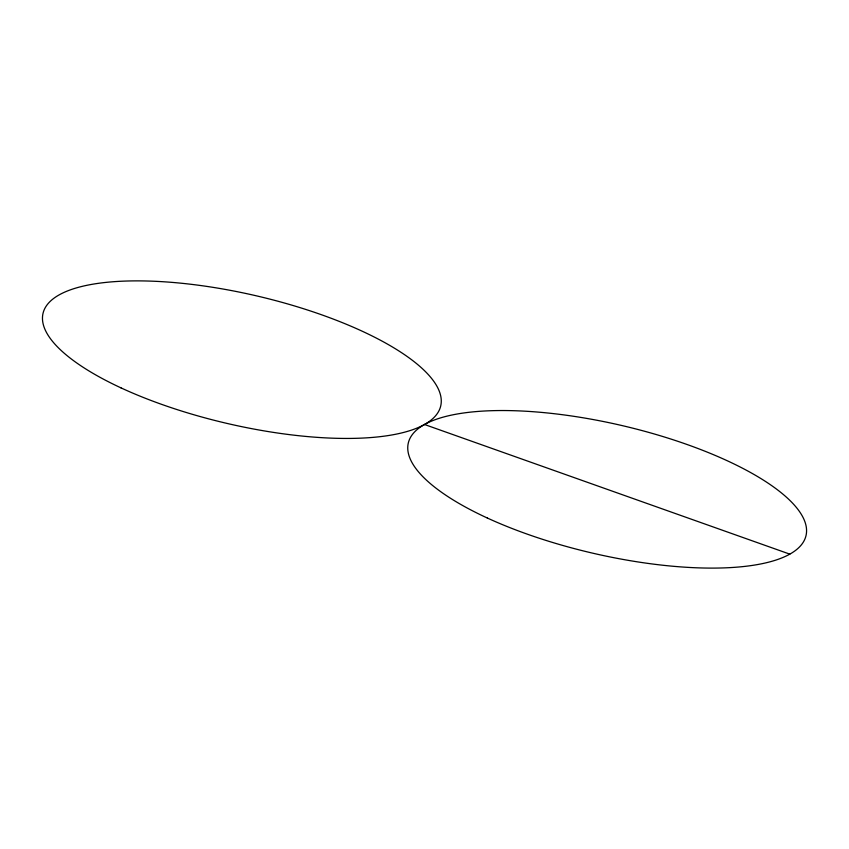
<?xml version="1.0" encoding="UTF-8"?>
<svg xmlns="http://www.w3.org/2000/svg" width="849" height="849" viewBox="0 0 849 849"><rect width="100%" height="100%" fill="white"/><g stroke="black" fill="none" stroke-linecap="round" stroke-linejoin="round"><path stroke-width="1.27" d="M424.5 424.489L789.803 554.142M487.347 518.028A204.185 65.469 13.1 0 0 805.117 538.499A204.185 65.469 13.1 0 0 528.98 411.425A204.185 65.469 13.1 0 0 487.347 518.028M120.993 387.876A204.185 65.469 13.1 0 0 439.655 409.25A204.185 65.469 13.1 0 0 164.897 281.847A204.185 65.469 13.1 0 0 120.993 387.876"/></g></svg>
